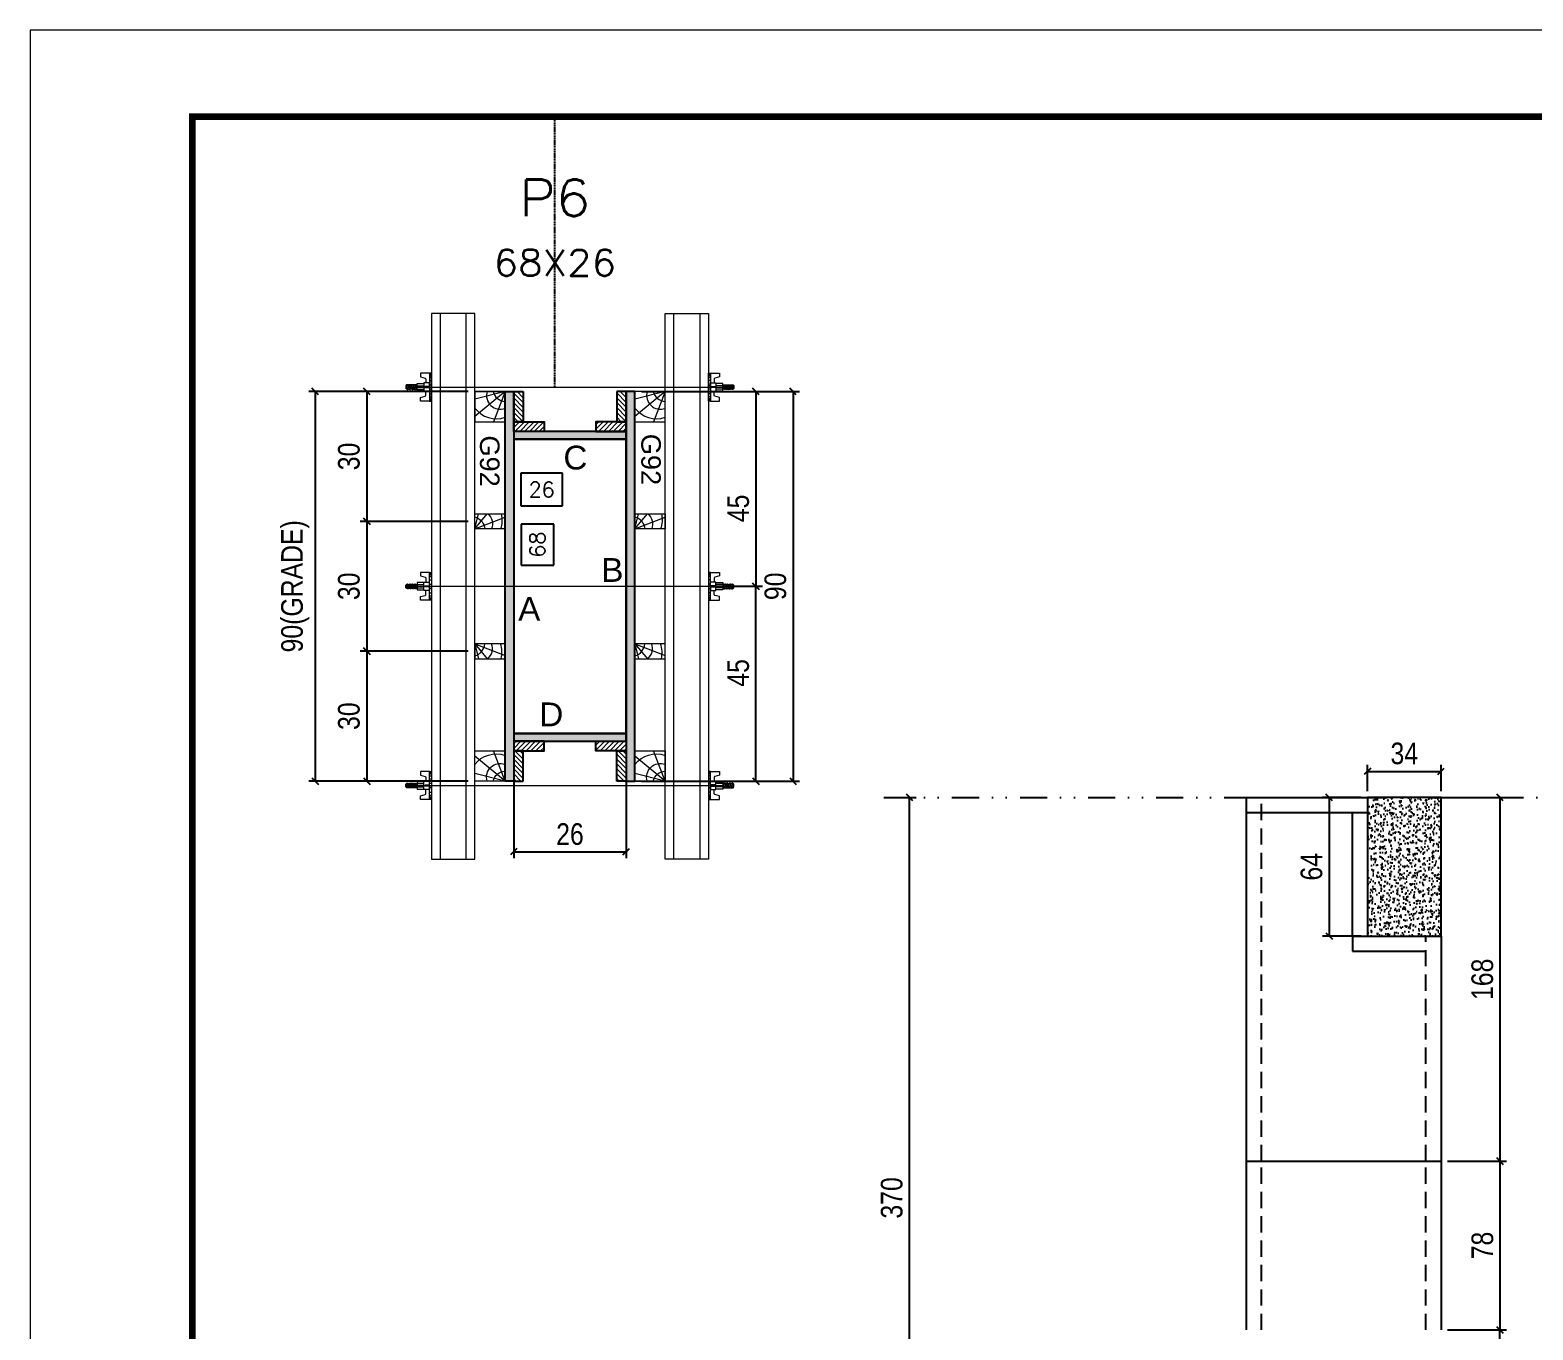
# Model space of a CAD drawing. Header units: millimetres. Extents: x 787 to 8287, y -592 to 17063.
# Drawn here: x 4609 to 5304, y 10195 to 10796 of the extents above; entities that cross this region are included whole.
import ezdxf
from ezdxf.enums import TextEntityAlignment as Align

# ---------------------------------------------------------------- set-up
doc = ezdxf.new("R2010")
doc.units = ezdxf.units.MM
for name, pattern in [('DASHED', [0.75, 0.5, -0.25]), ('DIVIDE2', [0.625, 0.25, -0.125, 0, -0.125, 0, -0.125]), ('HIDDEN', [0.375, 0.25, -0.125])]:
    doc.linetypes.add(name, pattern=pattern)
for name, color, linetype in [('00 - FELIPE', 2, 'Continuous'), ('CHAPA', 1, 'Continuous'), ('COTA', 241, 'Continuous'), ('Cota Seção (2x)', 241, 'Continuous'), ('MEIO_PONT', 93, 'Continuous'), ('Nível', 160, 'Continuous'), ('Painéis', 200, 'Continuous'), ('SARR_2.2x7', 40, 'Continuous'), ('SARRAFO', 251, 'Continuous'), ('Sarrafo de Pressão', 42, 'HIDDEN'), ('Texto de Titulo', 7, 'Continuous'), ('Texto Qtd Sarr', 242, 'Continuous'), ('TEXTO_GERAL', 7, 'Continuous')]:
    doc.layers.add(name, color=color, linetype=linetype)
for name, color, linetype, lineweight in [('Folhas', 255, 'Continuous', 9), ('Hachura', 251, 'Continuous', 9), ('Madeira', 126, 'Continuous', 18), ('Perfil Metálico', 224, 'Continuous', 18), ('SARRAFO DE PRESSAO', 251, 'DASHED', 9), ('Texto Seção', 7, 'Continuous', 15)]:
    doc.layers.add(name, color=color, linetype=linetype, lineweight=lineweight)
doc.styles.add('ARIAL', font='arial.ttf')
doc.styles.add('COTA TECNICA', font='techl___.ttf', dxfattribs={"height": 10})
doc.styles.add('COTA TECNICA 2X', font='techl___.ttf', dxfattribs={"height": 10})
doc.styles.add('COTA TECNICA-50', font='techl___.ttf', dxfattribs={"height": 10})
doc.styles.add('ROMANS', font='romans.shx')
doc.styles.add('SANSSERIF', font='sas_____.pfb')
doc.dimstyles.new('COTA PAINEL-50', dxfattribs={"dimtxt": 10, "dimasz": 3, "dimexe": 3, "dimexo": 3, "dimgap": 3, "dimtad": 1, "dimdec": 1, "dimzin": 12, "dimdsep": 46, "dimtxsty": 'COTA TECNICA-50', "dimblk1": 'OBLIQUE', "dimblk2": 'OBLIQUE', "dimsah": 1, "dimcen": 0.9, "dimclrd": 4, "dimclre": 4, "dimclrt": 240, "dimadec": 1, "dimazin": 3, "dimtfac": 1, "dimtdec": 1, "dimtmove": 0, "dimatfit": 3, "dimfxl": 0, "dimtolj": 1, "dimtzin": 12, "dimarcsym": 0})
doc.dimstyles.new('PAINEL', dxfattribs={"dimtxt": 10, "dimasz": 3, "dimexe": 3, "dimexo": 3, "dimgap": 3, "dimtad": 1, "dimdec": 1, "dimzin": 12, "dimdsep": 46, "dimtxsty": 'COTA TECNICA', "dimblk1": 'OBLIQUE', "dimblk2": 'OBLIQUE', "dimsah": 1, "dimcen": 0.9, "dimclrd": 4, "dimclre": 4, "dimclrt": 240, "dimadec": 1, "dimazin": 3, "dimtfac": 1, "dimtdec": 1, "dimtmove": 0, "dimatfit": 3, "dimfxl": 0, "dimtolj": 1, "dimtzin": 12, "dimarcsym": 0})
doc.dimstyles.new('SECAO PILAR', dxfattribs={"dimtxt": 10, "dimasz": 3, "dimexe": 3, "dimexo": 3, "dimgap": 3, "dimtad": 1, "dimdec": 1, "dimlfac": 0.5, "dimzin": 12, "dimdsep": 46, "dimtxsty": 'COTA TECNICA 2X', "dimblk1": 'OBLIQUE', "dimblk2": 'OBLIQUE', "dimsah": 1, "dimcen": 0.9, "dimclrd": 256, "dimclre": 256, "dimclrt": 256, "dimadec": 1, "dimazin": 3, "dimtfac": 1, "dimtdec": 1, "dimtmove": 0, "dimatfit": 3, "dimfxl": 0, "dimtolj": 1, "dimtzin": 12, "dimarcsym": 0})
doc.dimstyles.new('SECÇÃO 2', dxfattribs={"dimtxt": 7, "dimasz": 6, "dimexe": 0.18, "dimexo": 2, "dimgap": -4, "dimtad": 3, "dimdec": 1, "dimlfac": 0.5, "dimzin": 12, "dimdsep": 46, "dimtxsty": 'ROMANS', "dimblk": 'ARCHTICK', "dimcen": 0.09, "dimse1": 1, "dimse2": 1, "dimsd1": 1, "dimsd2": 1, "dimclrd": 180, "dimclre": 5, "dimclrt": 1, "dimadec": 0, "dimazin": 3, "dimtfac": 1, "dimtdec": 1, "dimtofl": 0, "dimtmove": 0, "dimatfit": 3, "dimldrblk": 'ARCHTICK', "dimfxl": 0, "dimtolj": 1, "dimtzin": 0, "dimarcsym": 0})

# ---------------------------------------------------------------- blocks, each defined once
blk = doc.blocks.new('9999999999')
at = {"layer": 'Folhas'}
blk.add_lwpolyline([(98138.98, 34190.21), (99623.98, 34190.21), (99623.98, 35240.21), (98138.98, 35240.21)], close=True, dxfattribs=at)
at = {"layer": 'Folhas', "color": 30, "const_width": 3}
blk.add_lwpolyline([(98213.98, 34230.21), (99583.98, 34230.21), (99583.98, 35200.21), (98213.98, 35200.21)], close=True, dxfattribs=at)
blk = doc.blocks.new('titulo1')
at = {"layer": 'Defpoints', "color": 252, "linetype": 'HIDDEN', "ltscale": 2}
blk.add_line((0, 0), (0, 125), dxfattribs=at)
at = {"layer": 'Defpoints', "style": 'ROMANS', "oblique": 15}
blk.add_attdef('FOLHA', text='', height=10, dxfattribs=at).set_placement((0, 15.58), align=Align.MIDDLE_CENTER)
at = {"layer": 'Texto Qtd Sarr', "color": 3, "style": 'ROMANS', "oblique": 15}
for tag, height, p in [('TITULO', 17, (0, 71.45)), ('SEÇÃO', 12, (0, 41.55))]:
    blk.add_attdef(tag, text='', height=height, dxfattribs=at).set_placement(p, align=Align.MIDDLE_CENTER)
blk = doc.blocks.new('*D349')
at = {"layer": 'Cota Seção (2x)', "color": 180, "lineweight": -2}
for p, q in [((4851.03, 10567.3), (4836.03, 10567.3)), ((4836.03, 10567.3), (4836.03, 10548.3)), ((4851.03, 10548.3), (4851.03, 10567.3)), ((4836.03, 10548.3), (4851.03, 10548.3))]:
    blk.add_line(p, q, dxfattribs=at)
at = {"layer": 'Defpoints', "color": 0}
for p in [(4832.55, 10606.56), (4832.55, 10470.56), (4855.03, 10470.56)]:
    blk.add_point(p, dxfattribs=at)
at = {"layer": 'Cota Seção (2x)', "color": 1, "insert": (4843.53, 10557.8), "char_height": 7, "attachment_point": 5, "rotation": 90, "style": 'ROMANS'}
blk.add_mtext('\\A1;68', dxfattribs=at)
blk = doc.blocks.new('_ArchTick')
at = {"color": 0, "linetype": 'ByBlock', "const_width": 0.15}
blk.add_lwpolyline([(-0.5, -0.5), (0.5, 0.5)], dxfattribs=at)
blk = doc.blocks.new('*D350')
at = {"layer": 'Cota Seção (2x)', "color": 180, "lineweight": -2}
for p, q in [((4855.14, 10590.77), (4835.8, 10590.77)), ((4835.8, 10590.77), (4835.8, 10575.77)), ((4855.14, 10575.77), (4855.14, 10590.77)), ((4835.8, 10575.77), (4855.14, 10575.77))]:
    blk.add_line(p, q, dxfattribs=at)
at = {"layer": 'Defpoints', "color": 0}
for p in [(4832.55, 10606.56), (4884.55, 10606.56), (4884.55, 10571.77)]:
    blk.add_point(p, dxfattribs=at)
at = {"layer": 'Cota Seção (2x)', "color": 1, "insert": (4845.47, 10583.27), "char_height": 7, "attachment_point": 5, "style": 'ROMANS'}
blk.add_mtext('\\A1;26', dxfattribs=at)
blk = doc.blocks.new('_Oblique')
at = {"color": 0, "linetype": 'ByBlock', "lineweight": -2}
blk.add_line((-0.5, -0.5), (0.5, 0.5), dxfattribs=at)
blk = doc.blocks.new('*D1252')
at = {"layer": 'Cota Seção (2x)', "lineweight": -2}
for p, q in [((4832.55, 10463.96), (4832.55, 10412.92)), ((4884.55, 10463.96), (4884.55, 10412.92)), ((4832.55, 10415.92), (4884.55, 10415.92))]:
    blk.add_line(p, q, dxfattribs=at)
at = {"layer": 'Defpoints', "color": 0}
for p in [(4832.55, 10466.96), (4884.55, 10466.96), (4884.55, 10415.92)]:
    blk.add_point(p, dxfattribs=at)
at = {"layer": 'Cota Seção (2x)', "lineweight": -2, "xscale": 3, "yscale": 3, "zscale": 3, "rotation": 180}
blk.add_blockref('_Oblique', (4832.55, 10415.92), dxfattribs=at)
at = {"layer": 'Cota Seção (2x)', "lineweight": -2, "xscale": 3, "yscale": 3, "zscale": 3}
blk.add_blockref('_Oblique', (4884.55, 10415.92), dxfattribs=at)
at = {"layer": 'Cota Seção (2x)', "insert": (4858.55, 10424.03), "char_height": 10, "attachment_point": 5, "style": 'COTA TECNICA 2X'}
blk.add_mtext('\\A1;26', dxfattribs=at)
blk = doc.blocks.new('*D351')
at = {"layer": 'Cota Seção (2x)', "lineweight": -2}
for p, q in [((4811.55, 10628.56), (4737.78, 10628.56)), ((4740.78, 10628.56), (4740.78, 10448.56)), ((4811.55, 10448.56), (4737.78, 10448.56))]:
    blk.add_line(p, q, dxfattribs=at)
at = {"layer": 'Defpoints', "color": 0}
for p in [(4814.55, 10628.56), (4740.78, 10448.56), (4814.55, 10448.56)]:
    blk.add_point(p, dxfattribs=at)
at = {"layer": 'Cota Seção (2x)', "lineweight": -2, "xscale": 3, "yscale": 3, "zscale": 3}
for p, rotation in [((4740.78, 10628.56), 90), ((4740.78, 10448.56), 270)]:
    blk.add_blockref('_Oblique', p, dxfattribs=dict(at, rotation=rotation))
at = {"layer": 'Cota Seção (2x)', "insert": (4731.56, 10538.56), "char_height": 10, "attachment_point": 5, "rotation": 90, "style": 'COTA TECNICA 2X'}
blk.add_mtext('\\A1;90(GRADE)', dxfattribs=at)
blk = doc.blocks.new('*D352')
at = {"layer": 'Cota Seção (2x)', "lineweight": -2}
for p, q in [((4811.55, 10508.56), (4761.62, 10508.56)), ((4764.62, 10508.56), (4764.62, 10448.56)), ((4811.55, 10448.56), (4761.62, 10448.56))]:
    blk.add_line(p, q, dxfattribs=at)
at = {"layer": 'Defpoints', "color": 0}
for p in [(4814.55, 10508.56), (4764.62, 10448.56), (4814.55, 10448.56)]:
    blk.add_point(p, dxfattribs=at)
at = {"layer": 'Cota Seção (2x)', "lineweight": -2, "xscale": 3, "yscale": 3, "zscale": 3}
for p, rotation in [((4764.62, 10508.56), 90), ((4764.62, 10448.56), 270)]:
    blk.add_blockref('_Oblique', p, dxfattribs=dict(at, rotation=rotation))
at = {"layer": 'Cota Seção (2x)', "insert": (4756.4, 10478.56), "char_height": 10, "attachment_point": 5, "rotation": 90, "style": 'COTA TECNICA 2X'}
blk.add_mtext('\\A1;30', dxfattribs=at)
blk = doc.blocks.new('*D353')
at = {"layer": 'Cota Seção (2x)', "lineweight": -2}
for p, q in [((4811.55, 10628.56), (4761.62, 10628.56)), ((4764.62, 10628.56), (4764.62, 10568.56)), ((4811.55, 10568.56), (4761.62, 10568.56))]:
    blk.add_line(p, q, dxfattribs=at)
at = {"layer": 'Defpoints', "color": 0}
for p in [(4814.55, 10628.56), (4764.62, 10568.56), (4814.55, 10568.56)]:
    blk.add_point(p, dxfattribs=at)
at = {"layer": 'Cota Seção (2x)', "lineweight": -2, "xscale": 3, "yscale": 3, "zscale": 3}
for p, rotation in [((4764.62, 10628.56), 90), ((4764.62, 10568.56), 270)]:
    blk.add_blockref('_Oblique', p, dxfattribs=dict(at, rotation=rotation))
at = {"layer": 'Cota Seção (2x)', "insert": (4756.4, 10598.56), "char_height": 10, "attachment_point": 5, "rotation": 90, "style": 'COTA TECNICA 2X'}
blk.add_mtext('\\A1;30', dxfattribs=at)
blk = doc.blocks.new('*D354')
at = {"layer": 'Cota Seção (2x)', "lineweight": -2}
for p, q in [((4811.55, 10568.56), (4761.62, 10568.56)), ((4764.62, 10568.56), (4764.62, 10508.56)), ((4811.55, 10508.56), (4761.62, 10508.56))]:
    blk.add_line(p, q, dxfattribs=at)
at = {"layer": 'Defpoints', "color": 0}
for p in [(4814.55, 10568.56), (4764.62, 10508.56), (4814.55, 10508.56)]:
    blk.add_point(p, dxfattribs=at)
at = {"layer": 'Cota Seção (2x)', "lineweight": -2, "xscale": 3, "yscale": 3, "zscale": 3}
for p, rotation in [((4764.62, 10568.56), 90), ((4764.62, 10508.56), 270)]:
    blk.add_blockref('_Oblique', p, dxfattribs=dict(at, rotation=rotation))
at = {"layer": 'Cota Seção (2x)', "insert": (4756.4, 10538.56), "char_height": 10, "attachment_point": 5, "rotation": 90, "style": 'COTA TECNICA 2X'}
blk.add_mtext('\\A1;30', dxfattribs=at)
blk = doc.blocks.new('*D355')
at = {"layer": 'Cota Seção (2x)', "lineweight": -2}
for p, q in [((4891.55, 10628.56), (4964.66, 10628.56)), ((4961.66, 10628.56), (4961.66, 10448.56)), ((4891.55, 10448.56), (4964.66, 10448.56))]:
    blk.add_line(p, q, dxfattribs=at)
at = {"layer": 'Defpoints', "color": 0}
for p in [(4888.55, 10628.56), (4888.55, 10448.56), (4961.66, 10448.56)]:
    blk.add_point(p, dxfattribs=at)
at = {"layer": 'Cota Seção (2x)', "lineweight": -2, "xscale": 3, "yscale": 3, "zscale": 3}
for p, rotation in [((4961.66, 10628.56), 90), ((4961.66, 10448.56), 270)]:
    blk.add_blockref('_Oblique', p, dxfattribs=dict(at, rotation=rotation))
at = {"layer": 'Cota Seção (2x)', "insert": (4953.53, 10538.56), "char_height": 10, "attachment_point": 5, "rotation": 90, "style": 'COTA TECNICA 2X'}
blk.add_mtext('\\A1;90', dxfattribs=at)
blk = doc.blocks.new('*D356')
at = {"layer": 'Cota Seção (2x)', "lineweight": -2}
for p, q in [((4925.55, 10628.56), (4947.46, 10628.56)), ((4944.46, 10628.56), (4944.46, 10538.57)), ((4925.55, 10538.57), (4947.46, 10538.57))]:
    blk.add_line(p, q, dxfattribs=at)
at = {"layer": 'Defpoints', "color": 0}
for p in [(4922.55, 10628.56), (4922.55, 10538.57), (4944.46, 10538.57)]:
    blk.add_point(p, dxfattribs=at)
at = {"layer": 'Cota Seção (2x)', "lineweight": -2, "xscale": 3, "yscale": 3, "zscale": 3}
for p, rotation in [((4944.46, 10628.56), 90), ((4944.46, 10538.57), 270)]:
    blk.add_blockref('_Oblique', p, dxfattribs=dict(at, rotation=rotation))
at = {"layer": 'Cota Seção (2x)', "insert": (4936.35, 10574.56), "char_height": 10, "attachment_point": 5, "rotation": 90, "style": 'COTA TECNICA 2X'}
blk.add_mtext('\\A1;45', dxfattribs=at)
blk = doc.blocks.new('*D357')
at = {"layer": 'Cota Seção (2x)', "lineweight": -2}
for p, q in [((4925.55, 10538.57), (4947.46, 10538.57)), ((4944.46, 10448.56), (4944.46, 10538.57)), ((4925.55, 10448.56), (4947.46, 10448.56))]:
    blk.add_line(p, q, dxfattribs=at)
at = {"layer": 'Defpoints', "color": 0}
for p in [(4922.55, 10538.57), (4944.46, 10538.57), (4922.55, 10448.56)]:
    blk.add_point(p, dxfattribs=at)
at = {"layer": 'Cota Seção (2x)', "lineweight": -2, "xscale": 3, "yscale": 3, "zscale": 3}
for p, rotation in [((4944.46, 10538.57), 90), ((4944.46, 10448.56), 270)]:
    blk.add_blockref('_Oblique', p, dxfattribs=dict(at, rotation=rotation))
at = {"layer": 'Cota Seção (2x)', "insert": (4936.35, 10498.56), "char_height": 10, "attachment_point": 5, "rotation": 90, "style": 'COTA TECNICA 2X'}
blk.add_mtext('\\A1;45', dxfattribs=at)
blk = doc.blocks.new('C')
at = {"layer": 'Hachura', "color": 0}
for p, q in [((0, 3.22), (0, -3.22)), ((0.45, 3.22), (0, 3.22)), ((0.46, 3.16), (0, 3.16)), ((0.46, 3.05), (0, 3.05)), ((0.46, 2.88), (0, 2.88)), ((0, 2.75), (0, -1.16)), ((0.46, 2.65), (0, 2.65)), ((0.46, 2.23), (0, 2.23)), ((0.46, 1.51), (0, 1.51)), ((0.39, 0.49), (0.17, 0.49)), ((0.45, -3.23), (0.45, 3.22)), ((0.45, 3.22), (2.58, 3.22)), ((1.74, 0.97), (0.45, 0.97)), ((1.45, 0.1), (0.45, 0.1)), ((1.35, 1.94), (1.35, 0.96)), ((2.58, 2.39), (1.47, 2.09)), ((1.74, -0.97), (1.74, 0.97)), ((1.74, 0.97), (1.74, 0.84)), ((1.74, 0.97), (1.74, 0.84)), ((1.74, 0.84), (3.35, 0.84)), ((3.35, 0.45), (1.74, 0.45)), ((2.58, 3.22), (2.58, 2.39)), ((3.32, 0.84), (3.32, -0.84)), ((3.35, 0.84), (3.35, -0.84)), ((3.68, 0.45), (3.35, 0.45)), ((3.84, -0.52), (3.35, 0.45)), ((3.35, 0.06), (3.67, -0.57)), ((3.68, 0.45), (4.16, -0.52)), ((3.72, 0.5), (4.25, -0.57)), ((4.37, -0.55), (3.83, 0.53)), ((4.15, 0.45), (3.93, 0.45)), ((4.42, -0.52), (3.93, 0.45)), ((4.15, 0.45), (4.26, 0.45)), ((4.26, 0.45), (4.74, -0.52)), ((4.3, 0.5), (4.83, -0.57)), ((4.95, -0.55), (4.41, 0.53)), ((4.51, 0.45), (4.84, 0.45)), ((5, -0.52), (4.51, 0.45)), ((4.84, 0.45), (5.32, -0.52)), ((4.88, 0.5), (5.41, -0.57)), ((5.53, -0.55), (4.99, 0.53)), ((5.58, -0.52), (5.09, 0.45)), ((5.42, 0.45), (5.09, 0.45)), ((5.58, -0.52), (5.09, 0.45)), ((5.42, 0.45), (5.74, -0.19)), ((5.46, 0.5), (5.74, -0.07)), ((5.74, 0.19), (5.57, 0.53)), ((5.74, 0.32), (5.68, 0.45)), ((5.68, 0.45), (5.74, 0.45)), ((5.74, 0.45), (5.9, 0.29)), ((5.74, 0.45), (5.74, -0.52)), ((5.9, -0.36), (5.9, 0.29)), ((0.45, 0), (0, 0)), ((0.46, -1.52), (0, -1.52)), ((0.46, -2.23), (0, -2.23)), ((0.46, -2.65), (0, -2.65)), ((0.46, -2.88), (0, -2.88)), ((0.46, -3.05), (0, -3.05)), ((0.46, -3.16), (0, -3.16)), ((0, -3.22), (2.57, -3.22)), ((0.08, -0.48), (0.29, -0.48)), ((0.29, -0.48), (0.4, -0.48)), ((0.45, 0), (0.45, -0.97)), ((0.45, -0.16), (1.45, -0.16)), ((0.45, -0.65), (0.45, -0.32)), ((0.45, -3.23), (0.45, -0.65)), ((0.45, -0.97), (1.74, -0.97)), ((1.35, -1.94), (1.35, -0.97)), ((2.58, -2.39), (1.47, -2.1)), ((3.35, -0.32), (1.74, -0.32)), ((3.35, -0.84), (1.74, -0.84)), ((2.58, -3.23), (2.58, -2.39)), ((3.35, -0.07), (3.58, -0.52)), ((3.35, -0.52), (3.58, -0.52)), ((3.84, -0.52), (4.16, -0.52)), ((4.42, -0.52), (4.74, -0.52)), ((4.63, -0.52), (4.74, -0.52)), ((5, -0.52), (5.32, -0.52)), ((5.58, -0.52), (5.74, -0.52)), ((5.74, -0.52), (5.9, -0.36)), ((5.74, -0.52), (5.74, -0.52))]:
    blk.add_line(p, q, dxfattribs=at)
for centre, radius, start, end in [((1.52, 1.94), 0.161, 104.7436, 180), ((1.44, -0.03), 0.129, 272.695, 87.305), ((3.81, 0.39), 0.143, 25.5688, 154.4312), ((4.39, 0.39), 0.143, 25.5688, 154.4312), ((4.97, 0.39), 0.143, 25.5688, 154.4312), ((5.55, 0.39), 0.143, 25.5688, 154.4312), ((0.17, -0.37), 0.174, 221.744, 317.8592), ((1.52, -1.94), 0.161, 180, 255.2564), ((3.71, -0.4), 0.174, 222.1408, 318.256), ((4.29, -0.4), 0.174, 222.1408, 318.256), ((4.87, -0.4), 0.174, 222.1408, 318.256), ((5.45, -0.4), 0.174, 222.1408, 318.256), ((5.61, -0.4), 0.174, 317.8592, 318.256)]:
    blk.add_arc(centre, radius, start, end, dxfattribs=at)
blk = doc.blocks.new('PONTALETE')
at = {"layer": 'Madeira'}
for q in [(2.71, 7), (7, 5.76), (7, 1.74)]:
    blk.add_line((0, 0), q, dxfattribs=at)
blk.add_lwpolyline([(0, 0), (7, 0), (7, 7), (0, 7)], close=True, dxfattribs=at)
for centre, radius, start, end in [((2.04, 0.06), 6.23, 37.2818, 109.0913), ((1.09, 0.9), 3.19, 343.603, 109.9847), ((-0.21, -0.78), 3.09, 14.6322, 86.0383)]:
    blk.add_arc(centre, radius, start, end, dxfattribs=at)
blk = doc.blocks.new('MEIO PONTALETE')
at = {"layer": 'Madeira'}
for q in [(2.71, 7), (3.5, 2.88), (3.5, 0.87)]:
    blk.add_line((0, 0), q, dxfattribs=at)
blk.add_lwpolyline([(0, 0), (3.5, 0), (3.5, 7), (0, 7)], close=True, dxfattribs=at)
for centre, radius, start, end in [((2.04, 0.06), 6.23, 76.4499, 109.0913), ((1.09, 0.9), 3.19, 40.9063, 109.9847), ((-0.21, -0.78), 3.09, 14.6322, 86.0383)]:
    blk.add_arc(centre, radius, start, end, dxfattribs=at)
blk = doc.blocks.new('*D1158')
at = {"layer": 'COTA', "color": 4, "lineweight": -2}
for p, q in [((5006.67, 10440.98), (5018.52, 10440.98)), ((5015.52, 10070.98), (5015.52, 10440.98)), ((5006.67, 10070.98), (5018.52, 10070.98))]:
    blk.add_line(p, q, dxfattribs=at)
at = {"layer": 'Defpoints', "color": 0}
for p in [(5003.67, 10440.98), (5015.52, 10440.98), (5003.67, 10070.98)]:
    blk.add_point(p, dxfattribs=at)
at = {"layer": 'COTA', "color": 4, "lineweight": -2, "xscale": 3, "yscale": 3, "zscale": 3}
for p, rotation in [((5015.52, 10440.98), 90), ((5015.52, 10070.98), 270)]:
    blk.add_blockref('_Oblique', p, dxfattribs=dict(at, rotation=rotation))
at = {"layer": 'COTA', "color": 240, "insert": (5007.3, 10255.98), "char_height": 10, "attachment_point": 5, "rotation": 90, "style": 'COTA TECNICA-50'}
blk.add_mtext('\\A1;370', dxfattribs=at)
blk = doc.blocks.new('*D115')
at = {"layer": 'COTA', "color": 4, "linetype": 'ByBlock', "lineweight": -2}
for p, q in [((5264.17, 10194.98), (5291.41, 10194.98)), ((5288.41, 10070.98), (5288.41, 10194.98)), ((5264.17, 10070.98), (5291.41, 10070.98))]:
    blk.add_line(p, q, dxfattribs=at)
at = {"layer": 'Defpoints', "color": 0, "linetype": 'ByBlock'}
for p in [(5261.17, 10194.98), (5288.41, 10194.98), (5261.17, 10070.98)]:
    blk.add_point(p, dxfattribs=at)
at = {"layer": 'COTA', "color": 4, "linetype": 'ByBlock', "lineweight": -2, "xscale": 3, "yscale": 3, "zscale": 3}
for p, rotation in [((5288.41, 10194.98), 90), ((5288.41, 10070.98), 270)]:
    blk.add_blockref('_Oblique', p, dxfattribs=dict(at, rotation=rotation))
at = {"layer": 'COTA', "color": 240, "linetype": 'ByBlock', "insert": (5280.33, 10132.98), "char_height": 10, "attachment_point": 5, "rotation": 90, "style": 'COTA TECNICA'}
blk.add_mtext('\\A1;124', dxfattribs=at)
blk = doc.blocks.new('*D1488')
at = {"layer": 'COTA', "color": 4, "lineweight": -2}
for p, q in [((5227.17, 10443.98), (5227.17, 10456.07)), ((5261.17, 10443.98), (5261.17, 10456.07)), ((5227.17, 10453.07), (5261.17, 10453.07))]:
    blk.add_line(p, q, dxfattribs=at)
at = {"layer": 'Defpoints', "color": 0}
for p in [(5261.17, 10453.07), (5227.17, 10440.98), (5261.17, 10440.98)]:
    blk.add_point(p, dxfattribs=at)
at = {"layer": 'COTA', "color": 4, "lineweight": -2, "xscale": 3, "yscale": 3, "zscale": 3, "rotation": 180}
blk.add_blockref('_Oblique', (5227.17, 10453.07), dxfattribs=at)
at = {"layer": 'COTA', "color": 4, "lineweight": -2, "xscale": 3, "yscale": 3, "zscale": 3}
blk.add_blockref('_Oblique', (5261.17, 10453.07), dxfattribs=at)
at = {"layer": 'COTA', "color": 240, "insert": (5244.17, 10461.29), "char_height": 10, "attachment_point": 5, "style": 'COTA TECNICA-50'}
blk.add_mtext('\\A1;34', dxfattribs=at)
blk = doc.blocks.new('*D1487')
at = {"layer": '00 - FELIPE', "color": 4, "lineweight": -2}
for p, q in [((5264.17, 10440.98), (5291.41, 10440.98)), ((5288.41, 10440.98), (5288.41, 10272.98)), ((5264.17, 10272.98), (5291.41, 10272.98))]:
    blk.add_line(p, q, dxfattribs=at)
at = {"layer": 'Defpoints', "color": 0}
for p in [(5261.17, 10440.98), (5261.17, 10272.98), (5288.41, 10272.98)]:
    blk.add_point(p, dxfattribs=at)
at = {"layer": '00 - FELIPE', "color": 4, "lineweight": -2, "xscale": 3, "yscale": 3, "zscale": 3}
for p, rotation in [((5288.41, 10440.98), 90), ((5288.41, 10272.98), 270)]:
    blk.add_blockref('_Oblique', p, dxfattribs=dict(at, rotation=rotation))
at = {"layer": '00 - FELIPE', "color": 240, "insert": (5280.28, 10356.98), "char_height": 10, "attachment_point": 5, "rotation": 90, "style": 'COTA TECNICA'}
blk.add_mtext('\\A1;168', dxfattribs=at)
blk = doc.blocks.new('*D1489')
at = {"layer": '00 - FELIPE', "color": 4, "lineweight": -2}
for p, q in [((5264.17, 10272.98), (5291.41, 10272.98)), ((5288.41, 10272.98), (5288.41, 10194.98)), ((5264.17, 10194.98), (5291.41, 10194.98))]:
    blk.add_line(p, q, dxfattribs=at)
at = {"layer": 'Defpoints', "color": 0}
for p in [(5261.17, 10272.98), (5261.17, 10194.98), (5288.41, 10194.98)]:
    blk.add_point(p, dxfattribs=at)
at = {"layer": '00 - FELIPE', "color": 4, "lineweight": -2, "xscale": 3, "yscale": 3, "zscale": 3}
for p, rotation in [((5288.41, 10272.98), 90), ((5288.41, 10194.98), 270)]:
    blk.add_blockref('_Oblique', p, dxfattribs=dict(at, rotation=rotation))
at = {"layer": '00 - FELIPE', "color": 240, "insert": (5280.31, 10233.98), "char_height": 10, "attachment_point": 5, "rotation": 90, "style": 'COTA TECNICA'}
blk.add_mtext('\\A1;78', dxfattribs=at)
blk = doc.blocks.new('*D1490')
at = {"layer": '00 - FELIPE', "color": 4, "lineweight": -2}
for p, q in [((5224.17, 10440.98), (5206.42, 10440.98)), ((5209.42, 10440.98), (5209.42, 10376.98)), ((5224.17, 10376.98), (5206.42, 10376.98))]:
    blk.add_line(p, q, dxfattribs=at)
at = {"layer": 'Defpoints', "color": 0}
for p in [(5227.17, 10440.98), (5209.42, 10376.98), (5227.17, 10376.98)]:
    blk.add_point(p, dxfattribs=at)
at = {"layer": '00 - FELIPE', "color": 4, "lineweight": -2, "xscale": 3, "yscale": 3, "zscale": 3}
for p, rotation in [((5209.42, 10440.98), 90), ((5209.42, 10376.98), 270)]:
    blk.add_blockref('_Oblique', p, dxfattribs=dict(at, rotation=rotation))
at = {"layer": '00 - FELIPE', "color": 240, "insert": (5201.32, 10408.98), "char_height": 10, "attachment_point": 5, "rotation": 90, "style": 'COTA TECNICA'}
blk.add_mtext('\\A1;64', dxfattribs=at)

msp = doc.modelspace()

# ---------------------------------------------------------------- hatches: boundary and pattern name
at = {"layer": 'COTA', "linetype": 'ByBlock'}
h = msp.add_hatch(dxfattribs=at)
h.set_pattern_fill('AR-CONC', color=256, scale=0.03)
h.set_pattern_definition([(50, (-3275.9125, 6328.986), (5.46554, -0.4781726), [0.5715, -6.2865]), (355, (-3275.9125, 6328.986), (-1.0573026, 5.7317054), [0.4572, -5.0292175]), (100.451445, (-3275.457, 6328.946), (4.4082374, 5.2535326), [0.4857003, -5.3427073]), (46.1842, (-3275.9125, 6330.51), (8.132371, -1.26127), [0.85725, -9.42975]), (96.63556, (-3275.235, 6330.405), (7.122124, 7.422784), [0.728551, -8.014068]), (351.18415, (-3275.9125, 6330.51), (7.122124, 7.422784), [0.685799, -7.543792]), (21, (-3275.1505, 6330.129), (4.5484317, -3.067956), [0.5715, -6.2865]), (326, (-3275.1505, 6330.129), (1.854061, 5.525639), [0.4572, -5.0292]), (71.451445, (-3274.7715, 6329.873), (6.4024926, 2.457683), [0.4857003, -5.342698]), (37.5, (-3275.9125, 6328.9859), (0.0926581, 2.53665117), [0, -4.96824, 0, -5.1054, 0, -5.04825]), (7.5, (-3275.9125, 6328.986), (2.0045899, 3.00541724), [0, -2.91084, 0, -4.85394, 0, -1.92405]), (327.5, (-3277.6118, 6328.9859), (4.06771786, -0.1718623), [0, -1.905, 0, -5.9436, 0, -7.8867]), (317.5, (-3278.3738, 6328.986), (4.4438754, 0.7627947), [0, -2.4765, 0, -3.94716, 0, -5.6007])])
h.paths.add_polyline_path([(5227.17, 10440.98), (5227.17, 10376.98), (5261.17, 10376.98), (5261.17, 10440.98)])
at = {"layer": 'Hachura'}
h = msp.add_hatch(color=256, dxfattribs=at)
h.dxf.hatch_style = 1
h.paths.add_polyline_path([(4832.55, 10448.56), (4828.55, 10448.56), (4828.55, 10628.56), (4832.55, 10628.56)])
h = msp.add_hatch(color=256, dxfattribs=at)
h.dxf.hatch_style = 1
h.paths.add_polyline_path([(4832.55, 10448.56), (4828.55, 10448.56), (4828.55, 10628.56), (4832.55, 10628.56)])
h = msp.add_hatch(dxfattribs=at)
h.set_pattern_fill('ANSI31', color=256, scale=0.5, angle=90, style=0)
h.set_pattern_definition([(135, (-18058.8546, 19752.5143), (-1.12253202, -1.12253202), [])])
h.paths.add_polyline_path([(4832.55, 10614.56), (4836.95, 10614.56), (4836.95, 10628.56), (4832.55, 10628.56)])
h = msp.add_hatch(dxfattribs=at)
h.set_pattern_fill('ANSI31', color=256, scale=0.5, angle=90, style=0)
h.set_pattern_definition([(135, (-18044.8546, 19752.5143), (-1.12253202, -1.12253202), [])])
h.paths.add_polyline_path([(4884.55, 10614.56), (4880.15, 10614.56), (4880.15, 10628.56), (4884.55, 10628.56)])
h = msp.add_hatch(color=256, dxfattribs=at)
h.dxf.hatch_style = 1
h.paths.add_polyline_path([(4884.55, 10448.56), (4888.55, 10448.56), (4888.55, 10628.56), (4884.55, 10628.56)])
h = msp.add_hatch(color=256, dxfattribs=at)
h.dxf.hatch_style = 1
h.paths.add_polyline_path([(4884.55, 10448.56), (4888.55, 10448.56), (4888.55, 10628.56), (4884.55, 10628.56)])
h = msp.add_hatch(dxfattribs=at)
h.set_pattern_fill('ANSI31', color=256, scale=0.5, style=0)
h.set_pattern_definition([(45, (14335.5054, 33394.3706), (-1.12253202, 1.12253202), [])])
h.paths.add_polyline_path([(4846.55, 10610.16), (4846.55, 10614.56), (4832.55, 10614.56), (4832.55, 10610.16)])
h = msp.add_hatch(dxfattribs=at)
h.set_pattern_fill('ANSI31', color=256, scale=0.5, style=0)
h.set_pattern_definition([(45, (14349.5054, 33394.3706), (-1.12253202, 1.12253202), [])])
h.paths.add_polyline_path([(4870.55, 10610.16), (4870.55, 10614.56), (4884.55, 10614.56), (4884.55, 10610.16)])
h = msp.add_hatch(color=256, dxfattribs=at)
h.dxf.hatch_style = 1
h.paths.add_polyline_path([(4832.55, 10610.16), (4832.55, 10606.56), (4884.55, 10606.56), (4884.55, 10610.16)])
h = msp.add_hatch(color=256, dxfattribs=at)
h.dxf.hatch_style = 1
h.paths.add_polyline_path([(4832.55, 10610.16), (4832.55, 10606.56), (4884.55, 10606.56), (4884.55, 10610.16)])
h = msp.add_hatch(color=256, dxfattribs=at)
h.dxf.hatch_style = 1
h.paths.add_polyline_path([(4832.55, 10470.56), (4832.55, 10466.96), (4884.55, 10466.96), (4884.55, 10470.56)])
h = msp.add_hatch(color=256, dxfattribs=at)
h.dxf.hatch_style = 1
h.paths.add_polyline_path([(4832.55, 10470.56), (4832.55, 10466.96), (4884.55, 10466.96), (4884.55, 10470.56)])
h = msp.add_hatch(dxfattribs=at)
h.set_pattern_fill('ANSI31', color=256, scale=0.5, style=0)
h.set_pattern_definition([(45, (14335.5054, 33358.3706), (-1.12253202, 1.12253202), [])])
h.paths.add_polyline_path([(4846.55, 10466.96), (4846.55, 10462.56), (4832.55, 10462.56), (4832.55, 10466.96)])
h = msp.add_hatch(dxfattribs=at)
h.set_pattern_fill('ANSI31', color=256, scale=0.5, angle=90, style=0)
h.set_pattern_definition([(135, (-18058.8546, 19951.5143), (-1.12253202, -1.12253202), [])])
h.paths.add_polyline_path([(4832.55, 10462.56), (4836.95, 10462.56), (4836.95, 10448.56), (4832.55, 10448.56)])
h = msp.add_hatch(dxfattribs=at)
h.set_pattern_fill('ANSI31', color=256, scale=0.5, style=0)
h.set_pattern_definition([(45, (14349.5054, 33358.3706), (-1.12253202, 1.12253202), [])])
h.paths.add_polyline_path([(4870.55, 10466.96), (4870.55, 10462.56), (4884.55, 10462.56), (4884.55, 10466.96)])
h = msp.add_hatch(dxfattribs=at)
h.set_pattern_fill('ANSI31', color=256, scale=0.5, angle=90, style=0)
h.set_pattern_definition([(135, (-18044.8546, 19951.5143), (-1.12253202, -1.12253202), [])])
h.paths.add_polyline_path([(4884.55, 10462.56), (4880.15, 10462.56), (4880.15, 10448.56), (4884.55, 10448.56)])

# ---------------------------------------------------------------- linework, layer by layer
at = {"layer": 'CHAPA'}
for points in [[(4832.55, 10448.56), (4828.55, 10448.56), (4828.55, 10628.56), (4832.55, 10628.56)], [(4832.55, 10448.56), (4828.55, 10448.56), (4828.55, 10628.56), (4832.55, 10628.56)], [(4884.55, 10448.56), (4888.55, 10448.56), (4888.55, 10628.56), (4884.55, 10628.56)], [(4884.55, 10448.56), (4888.55, 10448.56), (4888.55, 10628.56), (4884.55, 10628.56)], [(4832.55, 10610.16), (4832.55, 10606.56), (4884.55, 10606.56), (4884.55, 10610.16)], [(4832.55, 10610.16), (4832.55, 10606.56), (4884.55, 10606.56), (4884.55, 10610.16)], [(4832.55, 10470.56), (4832.55, 10466.96), (4884.55, 10466.96), (4884.55, 10470.56)], [(4832.55, 10470.56), (4832.55, 10466.96), (4884.55, 10466.96), (4884.55, 10470.56)]]:
    msp.add_lwpolyline(points, close=True, dxfattribs=at)
at = {"layer": 'COTA', "linetype": 'ByBlock'}
for p, q in [((5171.17, 10440.98), (5171.17, 10440.98)), ((5261.17, 10440.98), (5227.17, 10440.98)), ((5261.17, 10376.98), (5261.17, 10440.98))]:
    msp.add_line(p, q, dxfattribs=at)
at = {"layer": 'Hachura'}
for p, q in [((4783.75, 10630.56), (4929.55, 10630.57)), ((4783.75, 10538.57), (4929.55, 10538.56)), ((4783.75, 10446.56), (4929.55, 10446.55))]:
    msp.add_line(p, q, dxfattribs=at)
at = {"layer": 'Madeira'}
for points in [[(4828.55, 10448.56), (4814.55, 10448.56), (4814.55, 10628.56), (4828.55, 10628.56)], [(4888.55, 10448.56), (4902.55, 10448.56), (4902.55, 10628.56), (4888.55, 10628.56)]]:
    msp.add_lwpolyline(points, close=True, dxfattribs=at)
at = {"layer": 'Nível', "color": 4, "linetype": 'DIVIDE2', "ltscale": 50}
msp.add_line((5003.67, 10440.98), (6054, 10440.98), dxfattribs=at)
at = {"layer": 'Painéis'}
for p, q in [((5171.17, 10194.98), (5171.17, 10440.98)), ((5171.17, 10440.98), (5227.17, 10440.98)), ((5227.17, 10440.98), (5227.17, 10376.98)), ((5171.17, 10376.98), (5171.17, 10376.98)), ((5227.17, 10376.98), (5261.17, 10376.98)), ((5261.17, 10376.98), (5261.17, 10194.98)), ((5171.17, 10272.98), (5261.17, 10272.98))]:
    msp.add_line(p, q, dxfattribs=at)
msp.add_lwpolyline([(4884.55, 10606.56), (4832.55, 10606.56), (4832.55, 10470.56), (4884.55, 10470.56)], close=True, dxfattribs=at)
at = {"layer": 'Perfil Metálico'}
for points in [[(4794.55, 10412.56), (4814.55, 10412.56), (4814.55, 10664.56), (4794.55, 10664.56)], [(4810.55, 10664.56), (4798.55, 10664.56), (4798.55, 10412.56), (4810.55, 10412.56)], [(4922.55, 10412.56), (4902.55, 10412.56), (4902.55, 10664.56), (4922.55, 10664.56)], [(4906.55, 10664.56), (4918.55, 10664.56), (4918.55, 10412.56), (4906.55, 10412.56)]]:
    msp.add_lwpolyline(points, close=True, dxfattribs=at)
at = {"layer": 'SARR_2.2x7'}
for p, q in [((5171.17, 10433.98), (5227.17, 10433.98)), ((5220.17, 10376.98), (5220.17, 10433.98)), ((5220.17, 10376.98), (5227.17, 10376.98)), ((5220.17, 10376.98), (5220.17, 10369.98)), ((5220.17, 10369.98), (5254.17, 10369.98))]:
    msp.add_line(p, q, dxfattribs=at)
at = {"layer": 'SARRAFO'}
for points in [[(4836.95, 10628.56), (4836.95, 10614.56), (4832.55, 10614.56), (4832.55, 10628.56)], [(4880.15, 10628.56), (4880.15, 10614.56), (4884.55, 10614.56), (4884.55, 10628.56)], [(4832.55, 10614.56), (4846.55, 10614.56), (4846.55, 10610.16), (4832.55, 10610.16)], [(4884.55, 10614.56), (4870.55, 10614.56), (4870.55, 10610.16), (4884.55, 10610.16)], [(4832.55, 10462.56), (4846.55, 10462.56), (4846.55, 10466.96), (4832.55, 10466.96)], [(4836.95, 10448.56), (4836.95, 10462.56), (4832.55, 10462.56), (4832.55, 10448.56)], [(4884.55, 10462.56), (4870.55, 10462.56), (4870.55, 10466.96), (4884.55, 10466.96)], [(4880.15, 10448.56), (4880.15, 10462.56), (4884.55, 10462.56), (4884.55, 10448.56)]]:
    msp.add_lwpolyline(points, close=True, dxfattribs=at)
at = {"layer": 'Sarrafo de Pressão', "ltscale": 30}
for p, q in [((5178.17, 10272.98), (5178.17, 10440.98)), ((5254.17, 10272.98), (5254.17, 10376.98)), ((5178.17, 10194.98), (5178.17, 10272.98)), ((5254.17, 10194.98), (5254.17, 10272.98))]:
    msp.add_line(p, q, dxfattribs=at)

# ---------------------------------------------------------------- block references
at = {"layer": 'Hachura', "linetype": 'Continuous', "yscale": 2, "zscale": 2}
for p, xscale, rotation in [((4794.55, 10630.56), 2, 179.9999999999999), ((4922.55, 10630.56), -2, 180)]:
    msp.add_blockref('C', p, dxfattribs=dict(at, xscale=xscale, rotation=rotation))
for p, xscale in [((4794.55, 10538.57), -2), ((4922.55, 10538.57), 2), ((4794.55, 10446.56), -2), ((4922.55, 10446.56), 2)]:
    msp.add_blockref('C', p, dxfattribs=dict(at, xscale=xscale))
at = {"layer": 'MEIO_PONT'}
for name, p, xscale, yscale, zscale, rotation in [('PONTALETE', (4828.55, 10628.56), 2, 2, 2, 179.9999999999999), ('PONTALETE', (4902.55, 10628.56), 2, 2, 2, 179.9999999999999), ('MEIO PONTALETE', (4814.55, 10565.06), -1.999999997962732, 1.999999997962732, 1.999999997962732, 270), ('MEIO PONTALETE', (4888.55, 10565.06), -1.999999997962732, 1.999999997962732, 1.999999997962732, 270), ('MEIO PONTALETE', (4814.55, 10512.06), 1.999999997962732, 1.999999997962732, 1.999999997962732, 270), ('MEIO PONTALETE', (4888.55, 10512.06), 1.999999997962732, 1.999999997962732, 1.999999997962732, 270)]:
    msp.add_blockref(name, p, dxfattribs=dict(at, xscale=xscale, yscale=yscale, zscale=zscale, rotation=rotation))
at = {"layer": 'MEIO_PONT', "xscale": -2, "yscale": 2, "zscale": 2}
for p in [(4828.55, 10448.56), (4902.55, 10448.56)]:
    msp.add_blockref('PONTALETE', p, dxfattribs=at)
at = {"layer": 'SARRAFO DE PRESSAO', "color": 6, "linetype": 'ByBlock'}
msp.add_blockref('9999999999', (-93529.98, -24444.64), dxfattribs=at)
at = {"layer": 'Texto Seção'}
ref = msp.add_blockref('titulo1', (4851.55, 10630.57), dxfattribs=at)
ref.add_attrib('TITULO', 'P6', dxfattribs={"layer": 'Texto de Titulo', "color": 7, "height": 17, "style": 'ROMANS', "width": 1.1}).set_placement((4851.55, 10718.07), align=Align.MIDDLE_CENTER)
ref.add_attrib('SEÇÃO', '68X26', dxfattribs={"layer": 'Texto de Titulo', "color": 7, "height": 12, "style": 'ROMANS', "width": 1.1}).set_placement((4851.55, 10688.07), align=Align.MIDDLE_CENTER)

# ---------------------------------------------------------------- texts
at = {"layer": 'TEXTO_GERAL', "color": 0, "linetype": 'Continuous', "style": 'SANSSERIF'}
for p in [(4821.46, 10608.29), (4896.01, 10609.05)]:
    msp.add_text('G92', height=9, rotation=270, dxfattribs=at).set_placement(p, align=Align.MIDDLE_LEFT)
at = {"layer": 'TEXTO_GERAL', "style": 'ARIAL'}
for s, p in [('C', (4861.06, 10598.04)), ('B', (4878.16, 10546.12)), ('A', (4839.74, 10528.15)), ('D', (4849.93, 10479.39))]:
    msp.add_text(s, height=11, dxfattribs=at).set_placement(p, align=Align.MIDDLE_CENTER)

# ---------------------------------------------------------------- dimensions: what is measured, and where the dimension line sits
at = {"layer": '00 - FELIPE'}
for base, p1, p2, picture, middle in [((5209.42, 10376.98), (5227.17, 10440.98), (5227.17, 10376.98), '*D1490', (5201.32, 10408.98)), ((5288.41, 10272.98), (5261.17, 10440.98), (5261.17, 10272.98), '*D1487', (5280.28, 10356.98)), ((5288.41, 10194.98), (5261.17, 10272.98), (5261.17, 10194.98), '*D1489', (5280.31, 10233.98))]:
    dim = msp.add_linear_dim(base=base, p1=p1, p2=p2, angle=90, dimstyle='PAINEL', dxfattribs=at)
    dim.commit()
    dim.dimension.update_dxf_attribs({"geometry": picture, "text_midpoint": middle})
at = {"layer": 'COTA'}
dim = msp.add_linear_dim(base=(5261.17, 10453.07), p1=(5227.17, 10440.98), p2=(5261.17, 10440.98), dimstyle='COTA PAINEL-50', dxfattribs=at)
dim.commit()
dim.dimension.update_dxf_attribs({"geometry": '*D1488', "text_midpoint": (5244.17, 10461.29)})
dim = msp.add_linear_dim(base=(5015.52, 10440.98), p1=(5003.67, 10070.98), p2=(5003.67, 10440.98), angle=90, dimstyle='COTA PAINEL-50', dxfattribs=at)
dim.commit()
dim.dimension.update_dxf_attribs({"geometry": '*D1158', "text_midpoint": (5007.3, 10255.98)})
at = {"layer": 'COTA', "linetype": 'ByBlock'}
dim = msp.add_aligned_dim(p1=(5261.17, 10070.98), p2=(5261.17, 10194.98), distance=-27.23, dimstyle='PAINEL', dxfattribs=at)
dim.commit()
dim.dimension.update_dxf_attribs({"geometry": '*D115', "text_midpoint": (5280.33, 10132.98)})
at = {"layer": 'Cota Seção (2x)', "color": 241}
dim = msp.add_linear_dim(base=(4740.78, 10448.56), p1=(4814.55, 10628.56), p2=(4814.55, 10448.56), angle=270, text='<>(GRADE)', dimstyle='SECAO PILAR', dxfattribs=at)
dim.commit()
dim.dimension.update_dxf_attribs({"geometry": '*D351', "text_midpoint": (4731.56, 10538.56)})
for base, p1, p2, picture, middle in [((4764.62, 10568.56), (4814.55, 10628.56), (4814.55, 10568.56), '*D353', (4756.4, 10598.56)), ((4961.66, 10448.56), (4888.55, 10628.56), (4888.55, 10448.56), '*D355', (4953.53, 10538.56)), ((4764.62, 10508.56), (4814.55, 10568.56), (4814.55, 10508.56), '*D354', (4756.4, 10538.56)), ((4764.62, 10448.56), (4814.55, 10508.56), (4814.55, 10448.56), '*D352', (4756.4, 10478.56))]:
    dim = msp.add_linear_dim(base=base, p1=p1, p2=p2, angle=270, dimstyle='SECAO PILAR', dxfattribs=at)
    dim.commit()
    dim.dimension.update_dxf_attribs({"geometry": picture, "text_midpoint": middle})
for base, p1, p2, angle, dimstyle, picture, middle in [((4944.46, 10538.57), (4922.55, 10628.56), (4922.55, 10538.57), 270, 'SECAO PILAR', '*D356', (4944.46, 10574.56)), ((4855.03, 10470.56), (4832.55, 10606.56), (4832.55, 10470.56), 270, 'SECÇÃO 2', '*D349', (4855.03, 10557.8)), ((4944.46, 10538.57), (4922.55, 10448.56), (4922.55, 10538.57), 90, 'SECAO PILAR', '*D357', (4944.46, 10498.56))]:
    dim = msp.add_linear_dim(base=base, p1=p1, p2=p2, angle=angle, dimstyle=dimstyle, dxfattribs=at)
    dim.commit()
    dim.dimension.update_dxf_attribs({"geometry": picture, "text_midpoint": middle, "dimtype": 160})
dim = msp.add_linear_dim(base=(4884.55, 10571.77), p1=(4832.55, 10606.56), p2=(4884.55, 10606.56), dimstyle='SECÇÃO 2', dxfattribs=at)
dim.commit()
dim.dimension.update_dxf_attribs({"geometry": '*D350', "text_midpoint": (4845.47, 10571.77), "dimtype": 160})
dim = msp.add_linear_dim(base=(4884.55, 10415.92), p1=(4832.55, 10466.96), p2=(4884.55, 10466.96), dimstyle='SECAO PILAR', dxfattribs=at)
dim.commit()
dim.dimension.update_dxf_attribs({"geometry": '*D1252', "text_midpoint": (4858.55, 10424.03)})

doc.saveas('drawing.dxf')
